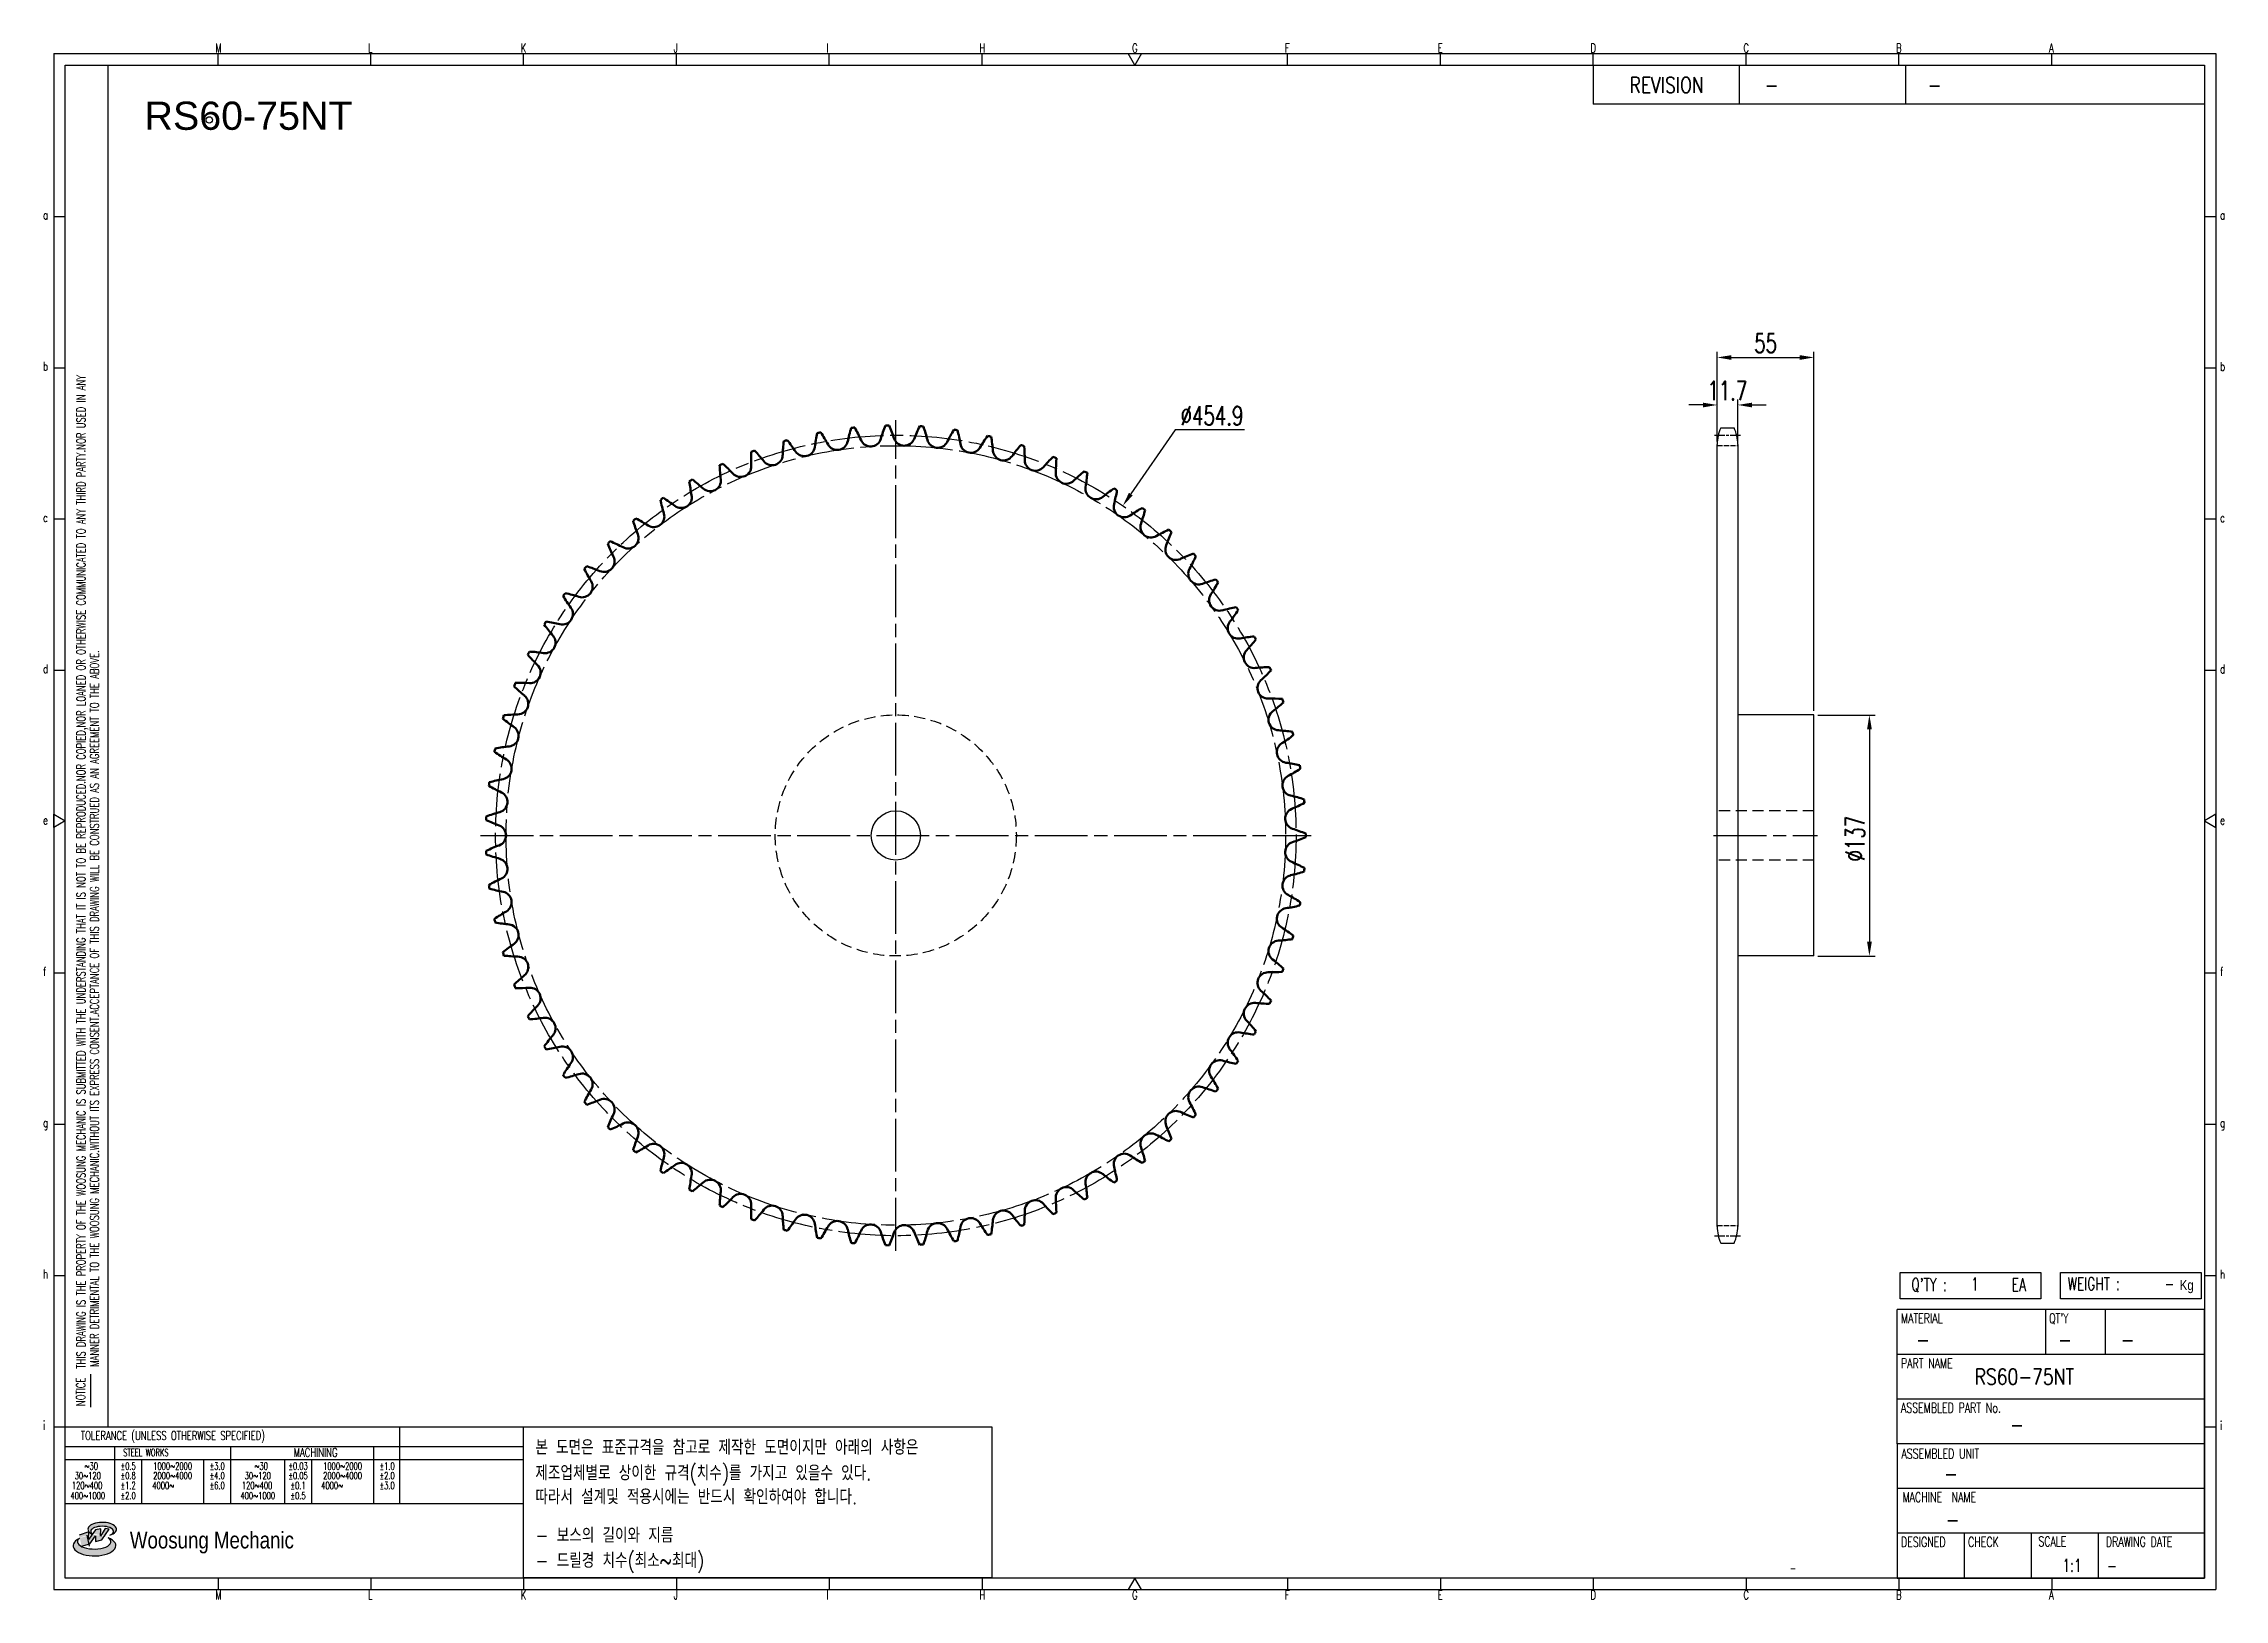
# Model space of a CAD drawing. Header units: millimetres. Extents: x 24037 to 25276, y 26 to 910.
import ezdxf
from ezdxf.enums import TextEntityAlignment as Align

# ---------------------------------------------------------------- set-up
doc = ezdxf.new("R2010")
doc.units = ezdxf.units.MM
for name, pattern in [('AM_ISO02W050', [7.5, 6, -1.5]), ('AM_ISO02W050x2', [3.75, 3, -0.75]), ('AM_ISO08W050', [18, 12, -1.5, 3, -1.5]), ('AM_ISO08W050x2', [9, 6, -0.75, 1.5, -0.75]), ('HIDDEN', [9.525, 6.35, -3.175])]:
    doc.linetypes.add(name, pattern=pattern)
for name, color, linetype, lineweight in [('AM_0N', 7, 'Continuous', 50), ('AM_3N', 6, 'AM_ISO02W050', 25), ('AM_7N', 4, 'AM_ISO08W050', 25)]:
    doc.layers.add(name, color=color, linetype=linetype, lineweight=lineweight)
for name, color, linetype in [('HL', 2, 'HIDDEN'), ('S-DIM', 7, 'Continuous'), ('TITLE', 7, 'Continuous'), ('도면레이아웃', 7, 'Continuous')]:
    doc.layers.add(name, color=color, linetype=linetype)
doc.styles.add('HAN', font='ROMANS.shx', dxfattribs={"width": 0.7, "bigfont": 'whgtxt.shx'})
doc.styles.add('HKD_ST2', font='romans.shx', dxfattribs={"width": 0.7, "height": 4, "bigfont": '@extfont2.shx'})
doc.styles.add('HSG', font='SIMPLEX.shx', dxfattribs={"width": 0.7, "bigfont": 'HSG.shx'})
doc.styles.add('ROMANS', font='romans.shx', dxfattribs={"width": 0.7, "bigfont": 'whgtxt.shx'})
doc.styles.add('SLDTEXTSTYLE4', font='arial.ttf', dxfattribs={"width": 0.8})
doc.styles.get("Standard").update_dxf_attribs({"font": 'arial.ttf'})
doc.dimstyles.new('APP23', dxfattribs={"dimscale": 4.5, "dimtxt": 2.4, "dimasz": 1.8, "dimexe": 0.7, "dimexo": 0.5, "dimgap": 0.6, "dimtad": 1, "dimtoh": 1, "dimdec": 1, "dimrnd": 0.01, "dimzin": 9, "dimdsep": 46, "dimtxsty": 'HSG', "dimcen": 0, "dimclrd": 1, "dimclre": 1, "dimclrt": 256, "dimazin": 2, "dimtp": 1, "dimtm": 1, "dimtfac": 0.5, "dimtdec": 1, "dimtix": 1, "dimtofl": 0, "dimtmove": 0, "dimatfit": 3, "dimfxl": 0, "dimtvp": 1, "dimtolj": 2, "dimlwd": -1, "dimlwe": -1, "dimarcsym": 0})

# ---------------------------------------------------------------- blocks, each defined once
blk = doc.blocks.new('SUYWSHJH')
at = {"layer": '도면레이아웃'}
h = blk.add_hatch(color=10, dxfattribs=at)
h.paths.add_polyline_path([(1.544, 35.177), (1.554, 34.966), (1.779, 35.034), (2.054, 35.422), (1.908, 35.446), (1.728, 35.167), (1.741, 35.439), (1.547, 35.405), (1.292, 35.041), (1.295, 35.33), (0.943, 35.208), (1.03, 34.8), (1.336, 34.885)])
edge = h.paths.add_edge_path()
edge.add_ellipse((1.795, 35.421), major_axis=(-0.53, 0), ratio=0.487785, start_angle=122.36065, end_angle=403.39574)
edge.add_line((1.411, 35.244), (1.419, 35.261))
edge.add_ellipse((1.798, 35.344), major_axis=(-0.423, 0), ratio=0.444396, start_angle=131.58977, end_angle=386.19408, ccw=False)
edge = h.paths.add_edge_path()
edge.add_ellipse((1.512, 34.815), major_axis=(-0.793, 0), ratio=0.480113, start_angle=314.67633, end_angle=590.85213)
edge.add_ellipse((1.501, 34.958), major_axis=(-0.62, 0), ratio=0.43311, start_angle=331.7024, end_angle=574.42495, ccw=False)
for p, q in [((0, 90.118), (80.15, 90.118)), ((0, 90.118), (0, 33.191)), ((6.089, 89.693), (6.089, 90.118)), ((11.753, 89.693), (11.753, 90.118)), ((17.418, 89.693), (17.418, 90.118)), ((23.082, 89.693), (23.082, 90.118)), ((28.746, 89.693), (28.746, 90.118)), ((34.411, 89.693), (34.411, 90.118)), ((45.739, 89.693), (45.739, 90.118)), ((51.404, 89.693), (51.404, 90.118)), ((57.068, 89.693), (57.068, 90.118)), ((62.732, 89.693), (62.732, 90.118)), ((68.397, 89.693), (68.397, 90.118)), ((74.061, 89.693), (74.061, 90.118)), ((80.15, 90.118), (80.15, 33.191)), ((0, 84.085), (0.425, 84.085)), ((79.725, 84.085), (80.15, 84.085)), ((0, 78.478), (0.425, 78.478)), ((79.725, 78.478), (80.15, 78.478)), ((0, 72.87), (0.425, 72.87)), ((79.725, 72.87), (80.15, 72.87)), ((0, 67.262), (0.425, 67.262)), ((79.725, 67.262), (80.15, 67.262)), ((0, 56.047), (0.425, 56.047)), ((79.725, 56.047), (80.15, 56.047)), ((0, 50.439), (0.425, 50.439)), ((79.725, 50.439), (80.15, 50.439)), ((0, 44.832), (0.425, 44.832)), ((79.725, 44.832), (80.15, 44.832)), ((1.377, 39.947), (1.377, 41.174)), ((0, 39.224), (0.425, 39.224)), ((79.725, 39.224), (80.15, 39.224)), ((0, 33.191), (80.15, 33.191)), ((6.089, 33.616), (6.089, 33.191)), ((11.753, 33.616), (11.753, 33.191)), ((17.418, 33.616), (17.418, 33.191)), ((23.082, 33.616), (23.082, 33.191)), ((28.746, 33.616), (28.746, 33.191)), ((34.411, 33.616), (34.411, 33.191)), ((45.739, 33.616), (45.739, 33.191)), ((51.404, 33.616), (51.404, 33.191)), ((57.068, 33.616), (57.068, 33.191)), ((62.732, 33.616), (62.732, 33.191)), ((68.397, 33.616), (68.397, 33.191)), ((74.061, 33.616), (74.061, 33.191))]:
    blk.add_line(p, q)
at = {"color": 2}
for p, q in [((2.017, 39.224), (2.017, 89.693)), ((0.425, 39.224), (17.418, 39.224)), ((12.816, 39.224), (12.816, 36.382)), ((17.418, 33.616), (17.418, 39.224)), ((0.425, 38.487), (17.418, 38.487)), ((0.425, 38.012), (17.418, 38.012)), ((2.257, 38.487), (2.257, 36.382)), ((3.257, 38.012), (3.257, 36.382)), ((5.557, 38.012), (5.557, 36.382)), ((6.557, 38.5), (6.557, 36.382)), ((8.557, 38.012), (8.557, 36.382)), ((9.557, 38.026), (9.557, 36.382)), ((11.857, 38.487), (11.857, 36.382)), ((0.425, 36.382), (17.418, 36.382))]:
    blk.add_line(p, q, dxfattribs=at)
at = {"color": 6, "ltscale": 0.5}
for p, q in [((57.068, 89.693), (57.068, 88.246)), ((62.47, 89.693), (62.47, 88.246)), ((68.635, 89.693), (68.635, 88.246)), ((79.725, 88.246), (57.068, 88.246)), ((68.336, 38.59), (68.336, 43.563)), ((79.725, 43.563), (68.336, 43.563)), ((73.827, 43.563), (73.827, 41.905)), ((76.037, 43.563), (76.037, 41.905)), ((79.725, 38.59), (79.725, 43.563)), ((79.725, 41.905), (68.336, 41.905)), ((79.725, 40.248), (68.336, 40.248)), ((68.336, 38.59), (68.336, 33.616)), ((79.725, 38.59), (68.336, 38.59)), ((79.725, 33.616), (79.725, 38.59)), ((79.725, 36.932), (68.336, 36.932)), ((79.725, 35.274), (68.336, 35.274)), ((70.822, 33.616), (70.822, 35.274)), ((73.309, 33.616), (73.309, 35.274)), ((75.796, 33.616), (75.796, 35.274)), ((68.336, 33.616), (79.725, 33.616))]:
    blk.add_line(p, q, dxfattribs=at)
for points in [[(40.075, 89.693), (39.83, 90.118), (40.32, 90.118)], [(0.425, 89.693), (79.725, 89.693), (79.725, 33.616), (0.425, 33.616)], [(0.425, 61.679), (0, 61.433), (0, 61.924)], [(79.725, 61.679), (80.15, 61.433), (80.15, 61.924)], [(40.075, 33.616), (39.83, 33.191), (40.32, 33.191)]]:
    blk.add_lwpolyline(points, close=True)
at = {"layer": 'TITLE', "color": 20}
for p, q in [((68.449, 43.961), (68.449, 44.936)), ((68.449, 44.936), (73.654, 44.936)), ((73.654, 44.936), (73.654, 43.961)), ((74.39, 43.961), (74.39, 44.936)), ((74.39, 44.936), (79.595, 44.936)), ((79.595, 44.936), (79.595, 43.961)), ((73.654, 43.961), (68.449, 43.961)), ((79.595, 43.961), (74.39, 43.961))]:
    blk.add_line(p, q, dxfattribs=at)
at = {"layer": '도면레이아웃'}
for p, q in [((1.295, 35.33), (0.943, 35.208)), ((1.03, 34.8), (1.336, 34.885)), ((1.224, 35.208), (1.311, 34.8)), ((1.224, 35.208), (1.224, 35.208)), ((1.547, 35.405), (1.292, 35.041)), ((1.292, 35.041), (1.295, 35.33)), ((1.336, 34.885), (1.544, 35.177)), ((1.419, 35.261), (1.411, 35.244)), ((1.544, 35.177), (1.554, 34.966)), ((1.741, 35.439), (1.547, 35.405)), ((1.554, 34.966), (1.779, 35.034)), ((1.908, 35.446), (1.728, 35.167)), ((1.728, 35.167), (1.741, 35.439)), ((1.779, 35.034), (2.054, 35.422)), ((2.054, 35.422), (1.908, 35.446))]:
    blk.add_line(p, q, dxfattribs=at)
for centre, major_axis, ratio, start_param, end_param in [((1.795, 35.421), (-0.53, 0), 0.487785, 2.135596, 7.040584), ((1.512, 34.815), (-0.793, 0), 0.480113, 5.492138, 10.312315), ((1.501, 34.958), (-0.62, 0), 0.43311, 5.789299, 10.025607), ((1.798, 35.344), (-0.423, 0), 0.444396, 2.296675, 6.740358)]:
    blk.add_ellipse(centre, major_axis=major_axis, ratio=ratio, start_param=start_param, end_param=end_param, dxfattribs=at)
at = {"color": 4, "style": 'HKD_ST2', "width": 0.7}
for s, p in [('M', (5.988, 90.164)), ('L', (11.652, 90.164)), ('K', (17.316, 90.164)), ('J', (22.981, 90.164)), ('I', (28.645, 90.164)), ('H', (34.309, 90.164)), ('G', (39.974, 90.164)), ('F', (45.638, 90.164)), ('E', (51.302, 90.164)), ('D', (56.967, 90.164)), ('C', (62.631, 90.164)), ('B', (68.295, 90.164)), ('A', (73.96, 90.164)), ('a', (-0.395, 83.976)), ('a', (80.305, 83.97)), ('b', (-0.395, 78.368)), ('b', (80.305, 78.362)), ('c', (-0.395, 72.76)), ('c', (80.305, 72.754)), ('d', (-0.395, 67.153)), ('d', (80.305, 67.147)), ('e', (-0.395, 61.545)), ('e', (80.305, 61.539)), ('f', (-0.395, 55.937)), ('f', (80.305, 55.931)), ('g', (-0.395, 50.33)), ('g', (80.305, 50.324)), ('h', (-0.395, 44.722)), ('h', (80.305, 44.716)), ('i', (-0.395, 39.114)), ('i', (80.305, 39.108)), ('M', (5.988, 32.824)), ('L', (11.652, 32.824)), ('K', (17.316, 32.824)), ('J', (22.981, 32.824)), ('I', (28.645, 32.824)), ('H', (34.309, 32.824)), ('G', (39.974, 32.824)), ('F', (45.638, 32.824)), ('E', (51.302, 32.824)), ('D', (56.967, 32.824)), ('C', (62.631, 32.824)), ('B', (68.295, 32.824)), ('A', (73.96, 32.824))]:
    blk.add_text(s, height=0.326, dxfattribs=at).set_placement(p)
for s, height, style, width, p in [('REVISION', 0.5806, 'HAN', 0.8, (58.415, 88.664)), ('-', 0.581, 'HAN', 0.8, (63.426, 88.664)), ('-', 0.581, 'HAN', 0.8, (69.468, 88.664)), ("Q'TY : ", 0.4746, 'HKD_ST2', 0.7, (68.857, 44.253)), ('1', 0.475, 'HKD_ST2', 0.7, (71.071, 44.275)), ('EA', 0.4746, 'HKD_ST2', 0.7, (72.578, 44.253)), ('WEIGHT : ', 0.4746, 'HKD_ST2', 0.7, (74.65, 44.286)), ('-', 0.581, 'HAN', 0.8, (69.029, 42.157)), ('-', 0.581, 'HAN', 0.8, (74.289, 42.157)), ('-', 0.581, 'HAN', 0.8, (76.623, 42.157)), ('-', 0.581, 'HAN', 0.8, (72.515, 39.013)), ('-', 0.581, 'HAN', 0.8, (70.067, 37.189)), ('-', 0.581, 'HAN', 0.8, (70.126, 35.48)), ('1:1', 0.4746, 'HKD_ST2', 0.7, (74.458, 33.848)), ('-', 0.475, 'HKD_ST2', 0.7, (76.112, 33.837))]:
    blk.add_text(s, height=height, dxfattribs=dict(style=style, width=width)).set_placement(p)
at = {"color": 6, "style": 'HKD_ST2', "width": 0.7}
for s, p in [(' THIS DRAWING IS THE PROPERTY OF THE WOOSUNG MECHANIC IS SUBMITTED WITH THE UNDERSTANDING THAT IT IS NOT TO BE REPRODUCED.NOR COPIED,NOR LOANED OR OTHERWISE COMMUNICATED TO ANY THIRD PARTY.NOR USED IN ANY', (1.173, 41.217)), ('MANNER DETRIMENTAL TO THE WOOSUNG MECHANIC.WITHOUT ITS EXPRESS CONSENT.ACCEPTANCE OF THIS DRAWING WILL BE CONSTRUED AS AN AGREEMENT TO THE ABOVE.', (1.672, 41.447))]:
    blk.add_text(s, height=0.326266, rotation=90, dxfattribs=at).set_placement(p)
at = {"style": 'HKD_ST2', "width": 0.7}
blk.add_text('-', height=0.475, dxfattribs=at).set_placement((78.613, 44.286), align=Align.RIGHT)
at = {"color": 4, "style": 'HKD_ST2', "width": 0.7}
for s, height, p in [('MATERIAL', 0.3651, (68.474, 43.425)), ("QT'Y", 0.3651, (73.965, 43.425)), ('PART NAME', 0.3651, (68.474, 41.756)), ('ASSEMBLED PART No.', 0.36511, (68.474, 40.109)), ('ASSEMBLED UNIT', 0.36511, (68.49, 38.408)), ('MACHINE  NAME', 0.36511, (68.532, 36.794)), ('DESIGNED', 0.3651, (68.474, 35.136)), ('CHECK', 0.3651, (70.961, 35.136)), ('SCALE', 0.3651, (73.566, 35.153)), ('DRAWING DATE', 0.36511, (76.071, 35.141))]:
    blk.add_text(s, height=height, dxfattribs=at).set_placement(p, align=Align.TOP_LEFT)
at = {"style": 'HKD_ST2', "width": 0.7}
blk.add_text('NOTICE', height=0.3263, rotation=90, dxfattribs=at).set_placement((1.163, 39.988))
for s, height, style, width, p in [('TOLERANCE (UNLESS OTHERWISE SPECIFIED)', 0.32627, 'HKD_ST2', 0.7, (4.417, 38.896)), ('-', 0.326, 'ROMANS', 0.65, (64.469, 33.975))]:
    blk.add_text(s, height=height, dxfattribs=dict(style=style, width=width)).set_placement(p, align=Align.MIDDLE_CENTER)
at = {"color": 4, "style": 'HKD_ST2', "width": 0.7}
for s, height, p in [('STEEL WORKS', 0.26101, (3.416, 38.268)), ('MACHINING', 0.3263, (9.707, 38.27)), ('%%P0.5', 0.261, (2.757, 37.762)), ('%%P0.8', 0.261, (2.757, 37.411)), ('%%P3.0', 0.261, (6.057, 37.762)), ('%%P4.0', 0.261, (6.057, 37.411)), ('%%P0.03', 0.261, (9.057, 37.762)), ('%%P0.05', 0.261, (9.057, 37.411)), ('%%P1.0', 0.261, (12.357, 37.762)), ('%%P2.0', 0.261, (12.357, 37.411)), ('%%P1.2', 0.261, (2.757, 37.045)), ('%%P2.0', 0.261, (2.757, 36.67)), ('%%P6.0', 0.261, (6.057, 37.045)), ('%%P0.1', 0.261, (9.057, 37.045)), ('%%P0.5', 0.261, (9.057, 36.67)), ('%%P3.0', 0.261, (12.357, 37.045))]:
    blk.add_text(s, height=height, dxfattribs=at).set_placement(p, align=Align.MIDDLE)
for s, height, p in [('30%%126120', 0.261, (1.263, 37.411)), ('%%12630', 0.261, (1.389, 37.762)), ('2000%%1264000', 0.26101, (4.407, 37.411)), ('1000%%1262000', 0.26101, (4.407, 37.762)), ('30%%126120', 0.261, (7.563, 37.411)), ('%%12630', 0.261, (7.689, 37.762)), ('2000%%1264000', 0.26101, (10.707, 37.411)), ('1000%%1262000', 0.26101, (10.707, 37.762)), ('400%%1261000', 0.26101, (1.263, 36.67)), ('120%%126400', 0.26101, (1.237, 37.045)), ('4000%%126', 0.261, (4.061, 37.045)), ('400%%1261000', 0.26101, (7.563, 36.67)), ('120%%126400', 0.26101, (7.537, 37.045)), ('4000%%126', 0.261, (10.321, 37.045))]:
    blk.add_text(s, height=height, dxfattribs=at).set_placement(p, align=Align.MIDDLE_CENTER)
at = {"color": 1, "style": 'SLDTEXTSTYLE4', "width": 0.8}
blk.add_text('Woosung Mechanic', height=0.61957, dxfattribs=at).set_placement((2.822, 34.711))
at = {"layer": 'TITLE', "width": 0.8}
blk.add_text('Kg', height=0.3789, dxfattribs=at).set_placement((78.807, 44.286))
blk = doc.blocks.new('*D2')
at = {"layer": 'Defpoints', "color": 0, "transparency": 16777216}
for p in [(24999.9, 704.8), (24988.2, 681.7), (24999.9, 681.7)]:
    blk.add_point(p, dxfattribs=at)
at = {"layer": 'S-DIM', "color": 1, "transparency": 16777216}
for p, q in [((24988.2, 684), (24988.2, 707.9)), ((24999.9, 684), (24999.9, 707.9)), ((24980.1, 704.8), (24972, 704.8)), ((25008, 704.8), (25016.1, 704.8))]:
    blk.add_line(p, q, dxfattribs=at)
for points in [[(24980.1, 706.1), (24980.1, 703.4), (24988.2, 704.8)], [(25008, 706.1), (25008, 703.4), (24999.9, 704.8)]]:
    blk.add_solid(points, dxfattribs=at)
at = {"layer": 'S-DIM', "transparency": 16777216, "insert": (24994, 712.9), "char_height": 10.8, "attachment_point": 5, "style": 'HSG'}
blk.add_mtext('\\A2;11.7', dxfattribs=at)
blk = doc.blocks.new('*D3')
at = {"layer": 'Defpoints', "color": 0, "transparency": 16777216}
for p in [(25043.2, 731.8), (24988.2, 681.7), (25043.2, 528.6)]:
    blk.add_point(p, dxfattribs=at)
at = {"layer": 'S-DIM', "color": 1, "transparency": 16777216}
for p, q in [((24988.2, 684), (24988.2, 734.9)), ((24996.3, 731.8), (25035.1, 731.8)), ((25043.2, 530.9), (25043.2, 734.9))]:
    blk.add_line(p, q, dxfattribs=at)
for points in [[(24996.3, 733.1), (24996.3, 730.4), (24988.2, 731.8)], [(25035.1, 733.1), (25035.1, 730.4), (25043.2, 731.8)]]:
    blk.add_solid(points, dxfattribs=at)
at = {"layer": 'S-DIM', "transparency": 16777216, "insert": (25015.7, 739.9), "char_height": 10.8, "attachment_point": 5, "style": 'HSG'}
blk.add_mtext('\\A2;55', dxfattribs=at)
blk = doc.blocks.new('*D4')
at = {"layer": 'Defpoints', "color": 0, "transparency": 16777216}
for p in [(25043.2, 528.6), (25043.2, 391.6), (25074.7, 391.6)]:
    blk.add_point(p, dxfattribs=at)
at = {"layer": 'S-DIM', "color": 1, "transparency": 16777216}
for p, q in [((25045.4, 528.6), (25077.9, 528.6)), ((25074.7, 520.5), (25074.7, 399.7)), ((25045.4, 391.6), (25077.9, 391.6))]:
    blk.add_line(p, q, dxfattribs=at)
for points in [[(25073.4, 520.5), (25076.1, 520.5), (25074.7, 528.6)], [(25073.4, 399.7), (25076.1, 399.7), (25074.7, 391.6)]]:
    blk.add_solid(points, dxfattribs=at)
at = {"layer": 'S-DIM', "transparency": 16777216, "insert": (25066.6, 458.3), "char_height": 10.8, "attachment_point": 5, "rotation": 90, "style": 'HSG'}
blk.add_mtext('\\A2;%%c137', dxfattribs=at)
blk = doc.blocks.new('*D5')
at = {"layer": 'Defpoints', "color": 0, "transparency": 16777216}
for p in [(24650.4, 647.5), (24392.4, 272.8)]:
    blk.add_point(p, dxfattribs=at)
at = {"layer": 'S-DIM', "color": 1, "transparency": 16777216}
for p, q in [((24680.1, 690.6), (24655, 654.2)), ((24719.5, 690.6), (24680.1, 690.6))]:
    blk.add_line(p, q, dxfattribs=at)
blk.add_solid([(24653.9, 654.9), (24656.1, 653.4), (24650.4, 647.5)], dxfattribs=at)
at = {"layer": 'S-DIM', "transparency": 16777216, "insert": (24701.1, 698.7), "char_height": 10.8, "attachment_point": 5, "style": 'HSG'}
blk.add_mtext('\\A2;∅454.9', dxfattribs=at)

msp = doc.modelspace()

# ---------------------------------------------------------------- linework, layer by layer
for p, q in [((24988.19, 237.92), (24988.19, 682.37)), ((24990.27, 691.87), (24997.81, 691.87)), ((24999.89, 682.37), (24999.89, 237.92)), ((25043.19, 528.65), (24999.89, 528.65)), ((25043.19, 391.65), (25043.19, 528.65)), ((25043.19, 391.65), (24999.89, 391.65)), ((24990.27, 228.42), (24997.81, 228.42))]:
    msp.add_line(p, q)
at = {"color": 4}
msp.add_lwpolyline([(24309.89, 124.14), (24576.05, 124.14), (24576.05, 38.17), (24309.89, 38.17)], close=True, dxfattribs=at)
for centre, radius in [((24131.24, 866.74), 1.85), ((24521.41, 460.15), 14)]:
    msp.add_circle(centre, radius)
for centre, start, end in [((25010.89, 682.37), 155.25994, 180), ((24977.19, 682.37), 0, 24.74006), ((25010.89, 237.92), 180, 204.74006), ((24977.19, 237.92), 335.25994, 0)]:
    msp.add_arc(centre, 22.7, start, end)
at = {"layer": 'AM_0N'}
for centre, radius, start, end in [((24567.05, 671.27), 110.05, 173.21827, 177.4), ((24521.41, 460.15), 232.97, 105.34691, 105.85309), ((24373.01, 617.09), 110.05, 33.8, 37.98173), ((24584.55, 666.71), 110.05, 168.41827, 172.6), ((24521.41, 460.15), 232.97, 100.54691, 101.05309), ((24386.66, 628.96), 110.05, 29, 33.18173), ((24488.17, 685.23), 6.01, 209, 347.8), ((24601.62, 660.7), 110.05, 163.61827, 167.8), ((24521.41, 460.15), 232.97, 95.74691, 96.25309), ((24401.26, 639.64), 110.05, 24.2, 28.38173), ((24507.12, 687.22), 6.01, 204.2, 343), ((24618.12, 653.28), 110.05, 158.81827, 163), ((24521.41, 460.15), 232.97, 90.94691, 91.45309), ((24416.7, 649.07), 110.05, 19.4, 23.58173), ((24526.18, 687.62), 6.01, 199.4, 338.2), ((24633.94, 644.52), 110.05, 154.01827, 158.2), ((24521.41, 460.15), 232.97, 86.14691, 86.65309), ((24432.88, 657.16), 110.05, 14.6, 18.78173), ((24545.19, 686.42), 6.01, 194.6, 333.4), ((24648.97, 634.45), 110.05, 149.21827, 153.4), ((24521.41, 460.15), 232.97, 81.34691, 81.85309), ((24449.67, 663.88), 110.05, 9.8, 13.98173), ((24564.04, 683.64), 6.01, 189.8, 328.6), ((24663.11, 623.17), 110.05, 144.41827, 148.6), ((24521.41, 460.15), 232.97, 76.54691, 77.05309), ((24466.97, 669.17), 110.05, 5, 9.18173), ((24676.25, 610.74), 110.05, 139.61827, 143.8), ((24521.41, 460.15), 232.97, 71.74691, 72.25309), ((24521.41, 460.15), 232.97, 114.94691, 115.45309), ((24531.2, 675.92), 110.05, 182.81827, 187), ((24348.92, 590.14), 110.05, 43.4, 47.58173), ((24433.24, 669.89), 6.01, 223.4, 2.2), ((24549.22, 674.34), 110.05, 178.01827, 182.2), ((24521.41, 460.15), 232.97, 110.14691, 110.65309), ((24360.4, 604.12), 110.05, 38.6, 42.78173), ((24451.1, 676.53), 6.01, 218.6, 357.4), ((24469.46, 681.66), 6.01, 213.8, 352.6), ((24582.6, 679.29), 6.01, 185, 323.8), ((24484.66, 672.99), 110.05, 0.2, 4.38173), ((24600.72, 673.4), 6.01, 180.2, 319), ((24688.31, 597.25), 110.05, 134.81827, 139), ((24521.41, 460.15), 232.97, 66.94691, 67.45309), ((24502.59, 675.32), 110.05, 355.4, 359.58173), ((24521.41, 460.15), 232.97, 119.74691, 120.25309), ((24513.11, 675.98), 110.05, 187.61827, 191.8), ((24338.64, 575.25), 110.05, 48.2, 52.38173), ((24416, 661.78), 6.01, 228.2, 7), ((24618.28, 666.01), 6.01, 175.4, 314.2), ((24699.2, 582.81), 110.05, 130.01827, 134.2), ((24521.41, 460.15), 232.97, 62.14691, 62.65309), ((24635.17, 657.19), 6.01, 170.6, 309.4), ((24520.67, 676.14), 110.05, 350.6, 354.78173), ((24708.84, 567.5), 110.05, 125.21827, 129.4), ((24521.41, 460.15), 232.97, 57.34691, 57.85309), ((24521.41, 460.15), 232.97, 124.54691, 125.05309), ((24495.08, 674.53), 110.05, 192.41827, 196.6), ((24329.65, 559.56), 110.05, 53, 57.18173), ((24399.5, 652.25), 6.01, 233, 11.8), ((24651.26, 646.98), 6.01, 165.8, 304.6), ((24538.74, 675.45), 110.05, 345.8, 349.98173), ((24717.16, 551.44), 110.05, 120.41827, 124.6), ((24556.7, 673.24), 110.05, 341, 345.18173), ((24521.41, 460.15), 232.97, 52.54691, 53.05309), ((24521.41, 460.15), 232.97, 129.34691, 129.85309), ((24477.23, 671.58), 110.05, 197.21827, 201.4), ((24322.01, 543.16), 110.05, 57.8, 61.98173), ((24383.85, 641.37), 6.01, 237.8, 16.6), ((24666.44, 635.45), 6.01, 161, 299.8), ((24724.12, 534.74), 110.05, 115.61827, 119.8), ((24574.4, 669.54), 110.05, 336.2, 340.38173), ((24521.41, 460.15), 232.97, 47.74691, 48.25309), ((24521.41, 460.15), 232.97, 134.14691, 134.65309), ((24459.7, 667.14), 110.05, 202.01827, 206.2), ((24315.76, 526.19), 110.05, 62.6, 66.78173), ((24369.17, 629.23), 6.01, 242.6, 21.4), ((24680.6, 622.7), 6.01, 156.2, 295), ((24729.65, 517.52), 110.05, 110.81827, 115), ((24521.41, 460.15), 232.97, 42.94691, 43.45309), ((24521.41, 460.15), 232.97, 138.94691, 139.45309), ((24442.59, 661.25), 110.05, 206.81827, 211), ((24310.95, 508.75), 110.05, 67.4, 71.58173), ((24355.56, 615.9), 6.01, 247.4, 26.2), ((24693.64, 608.81), 6.01, 151.4, 290.2), ((24591.74, 664.37), 110.05, 331.4, 335.58173), ((24521.41, 460.15), 232.97, 143.74691, 144.25309), ((24426.04, 653.95), 110.05, 211.61827, 215.8), ((24307.63, 490.96), 110.05, 72.2, 76.38173), ((24343.11, 601.47), 6.01, 252.2, 31), ((24733.72, 499.89), 110.05, 106.01827, 110.2), ((24705.48, 593.88), 6.01, 146.6, 285.4), ((24608.58, 657.77), 110.05, 326.6, 330.78173), ((24521.41, 460.15), 232.97, 38.14691, 38.65309), ((24331.91, 586.06), 6.01, 257, 35.8), ((24736.3, 481.98), 110.05, 101.21827, 105.4), ((24624.81, 649.78), 110.05, 321.8, 325.98173), ((24521.41, 460.15), 232.97, 33.34691, 33.85309), ((24322.03, 569.76), 6.01, 261.8, 40.6), ((24521.41, 460.15), 232.97, 148.54691, 149.05309), ((24410.16, 645.29), 110.05, 216.41827, 220.6), ((24305.8, 472.97), 110.05, 77, 81.18173), ((24716.02, 578.01), 6.01, 141.8, 280.6), ((24737.37, 463.93), 110.05, 96.41827, 100.6), ((24640.32, 640.47), 110.05, 317, 321.18173), ((24521.41, 460.15), 232.97, 28.54691, 29.05309), ((24521.41, 460.15), 232.97, 153.34691, 153.85309), ((24395.06, 635.33), 110.05, 221.21827, 225.4), ((24305.48, 454.88), 110.05, 81.8, 85.98173), ((24725.2, 561.31), 6.01, 137, 275.8), ((24521.41, 460.15), 232.97, 158.14691, 158.65309), ((24306.68, 436.83), 110.05, 86.6, 90.78173), ((24313.56, 552.69), 6.01, 266.6, 45.4), ((24736.93, 445.84), 110.05, 91.61827, 95.8), ((24732.95, 543.9), 6.01, 132.2, 271), ((24654.99, 629.88), 110.05, 312.2, 316.38173), ((24521.41, 460.15), 232.97, 23.74691, 24.25309), ((24380.84, 624.14), 110.05, 226.01827, 230.2), ((24306.55, 534.97), 6.01, 271.4, 50.2), ((24734.98, 427.86), 110.05, 86.81827, 91), ((24668.73, 618.11), 110.05, 307.4, 311.58173), ((24521.41, 460.15), 232.97, 18.94691, 19.45309), ((24521.41, 460.15), 232.97, 162.94691, 163.45309), ((24367.61, 611.8), 110.05, 230.81827, 235), ((24309.38, 418.94), 110.05, 91.4, 95.58173), ((24301.04, 516.73), 6.01, 276.2, 55), ((24739.22, 525.91), 6.01, 127.4, 266.2), ((24521.41, 460.15), 232.97, 167.74691, 168.25309), ((24313.57, 401.35), 110.05, 96.2, 100.38173), ((24743.96, 507.45), 6.01, 122.6, 261.4), ((24731.53, 410.1), 110.05, 82.01827, 86.2), ((24681.43, 605.23), 110.05, 302.6, 306.78173), ((24521.41, 460.15), 232.97, 14.14691, 14.65309), ((24355.46, 598.4), 110.05, 235.61827, 239.8), ((24297.08, 498.09), 6.01, 281, 59.8), ((24726.6, 392.69), 110.05, 77.21827, 81.4), ((24693.01, 591.33), 110.05, 297.8, 301.98173), ((24521.41, 460.15), 232.97, 9.34691, 9.85309), ((24521.41, 460.15), 232.97, 172.54691, 173.05309), ((24344.47, 584.03), 110.05, 240.41827, 244.6), ((24319.22, 384.16), 110.05, 101, 105.18173), ((24294.69, 479.19), 6.01, 285.8, 64.6), ((24747.14, 488.66), 6.01, 117.8, 256.6), ((24326.29, 367.51), 110.05, 105.8, 109.98173), ((24748.73, 469.68), 6.01, 113, 251.8), ((24720.24, 375.76), 110.05, 72.41827, 76.6), ((24703.38, 576.51), 110.05, 293, 297.18173), ((24521.41, 460.15), 232.97, 4.54691, 5.05309), ((24521.41, 460.15), 232.97, 177.34691, 177.85309), ((24334.73, 568.79), 110.05, 245.21827, 249.4), ((24293.89, 460.15), 6.01, 290.6, 69.4), ((24712.48, 359.42), 110.05, 67.61827, 71.8), ((24712.48, 560.88), 110.05, 288.2, 292.38173), ((24521.41, 460.15), 232.97, 359.74691, 0.25309), ((24334.73, 351.51), 110.05, 110.6, 114.78173), ((24521.41, 460.15), 232.97, 182.14691, 182.65309), ((24326.29, 552.79), 110.05, 250.01827, 254.2), ((24294.69, 441.11), 6.01, 295.4, 74.2), ((24748.73, 450.62), 6.01, 108.2, 247), ((24344.47, 336.27), 110.05, 115.4, 119.58173), ((24747.14, 431.63), 6.01, 103.4, 242.2), ((24720.24, 544.54), 110.05, 283.4, 287.58173), ((24703.38, 343.78), 110.05, 62.81827, 67), ((24521.41, 460.15), 232.97, 354.94691, 355.45309), ((24521.41, 460.15), 232.97, 186.94691, 187.45309), ((24319.22, 536.14), 110.05, 254.81827, 259), ((24297.08, 422.21), 6.01, 300.2, 79), ((24693.01, 328.97), 110.05, 58.01827, 62.2), ((24521.41, 460.15), 232.97, 350.14691, 350.65309), ((24355.46, 321.9), 110.05, 120.2, 124.38173), ((24521.41, 460.15), 232.97, 191.74691, 192.25309), ((24313.57, 518.95), 110.05, 259.61827, 263.8), ((24301.04, 403.57), 6.01, 305, 83.8), ((24743.96, 412.84), 6.01, 98.6, 237.4), ((24726.6, 527.6), 110.05, 278.6, 282.78173), ((24367.61, 308.49), 110.05, 125, 129.18173), ((24739.22, 394.39), 6.01, 93.8, 232.6), ((24731.53, 510.2), 110.05, 273.8, 277.98173), ((24681.43, 315.07), 110.05, 53.21827, 57.4), ((24521.41, 460.15), 232.97, 345.34691, 345.85309), ((24521.41, 460.15), 232.97, 196.54691, 197.05309), ((24309.38, 501.35), 110.05, 264.41827, 268.6), ((24306.55, 385.33), 6.01, 309.8, 88.6), ((24668.73, 302.19), 110.05, 48.41827, 52.6), ((24521.41, 460.15), 232.97, 340.54691, 341.05309), ((24380.84, 296.16), 110.05, 129.8, 133.98173), ((24521.41, 460.15), 232.97, 201.34691, 201.85309), ((24306.68, 483.47), 110.05, 269.21827, 273.4), ((24313.56, 367.61), 6.01, 314.6, 93.4), ((24732.95, 376.39), 6.01, 89, 227.8), ((24654.99, 290.41), 110.05, 43.61827, 47.8), ((24734.98, 492.44), 110.05, 269, 273.18173), ((24395.06, 284.97), 110.05, 134.6, 138.78173), ((24725.2, 358.99), 6.01, 84.2, 223), ((24736.93, 474.45), 110.05, 264.2, 268.38173), ((24521.41, 460.15), 232.97, 335.74691, 336.25309), ((24521.41, 460.15), 232.97, 206.14691, 206.65309), ((24305.48, 465.42), 110.05, 274.01827, 278.2), ((24322.03, 350.54), 6.01, 319.4, 98.2), ((24716.02, 342.29), 6.01, 79.4, 218.2), ((24737.37, 456.37), 110.05, 259.4, 263.58173), ((24640.32, 279.83), 110.05, 38.81827, 43), ((24521.41, 460.15), 232.97, 330.94691, 331.45309), ((24410.16, 275.01), 110.05, 139.4, 143.58173), ((24521.41, 460.15), 232.97, 210.94691, 211.45309), ((24305.8, 447.33), 110.05, 278.81827, 283), ((24331.91, 334.24), 6.01, 324.2, 103), ((24624.81, 270.51), 110.05, 34.01827, 38.2), ((24426.04, 266.35), 110.05, 144.2, 148.38173), ((24521.41, 460.15), 232.97, 215.74691, 216.25309), ((24307.63, 429.33), 110.05, 283.61827, 287.8), ((24343.11, 318.83), 6.01, 329, 107.8), ((24705.48, 326.42), 6.01, 74.6, 213.4), ((24608.58, 262.53), 110.05, 29.21827, 33.4), ((24736.3, 438.31), 110.05, 254.6, 258.78173), ((24521.41, 460.15), 232.97, 326.14691, 326.65309), ((24442.59, 259.05), 110.05, 149, 153.18173), ((24310.95, 411.55), 110.05, 288.41827, 292.6), ((24355.56, 304.4), 6.01, 333.8, 112.6), ((24693.64, 311.48), 6.01, 69.8, 208.6), ((24733.72, 420.41), 110.05, 249.8, 253.98173), ((24521.41, 460.15), 232.97, 321.34691, 321.85309), ((24521.41, 460.15), 232.97, 220.54691, 221.05309), ((24459.7, 253.16), 110.05, 153.8, 157.98173), ((24680.6, 297.59), 6.01, 65, 203.8), ((24729.65, 402.78), 110.05, 245, 249.18173), ((24591.74, 255.92), 110.05, 24.41827, 28.6), ((24521.41, 460.15), 232.97, 316.54691, 317.05309), ((24521.41, 460.15), 232.97, 225.34691, 225.85309), ((24315.76, 394.11), 110.05, 293.21827, 297.4), ((24369.17, 291.07), 6.01, 338.6, 117.4), ((24477.23, 248.72), 110.05, 158.6, 162.78173), ((24666.44, 284.84), 6.01, 60.2, 199), ((24724.12, 385.56), 110.05, 240.2, 244.38173), ((24574.4, 250.76), 110.05, 19.61827, 23.8), ((24521.41, 460.15), 232.97, 311.74691, 312.25309), ((24521.41, 460.15), 232.97, 230.14691, 230.65309), ((24322.01, 377.13), 110.05, 298.01827, 302.2), ((24383.85, 278.92), 6.01, 343.4, 122.2), ((24495.08, 245.77), 110.05, 163.4, 167.58173), ((24329.65, 360.74), 110.05, 302.81827, 307), ((24399.5, 268.05), 6.01, 348.2, 127), ((24651.26, 273.32), 6.01, 55.4, 194.2), ((24717.16, 368.86), 110.05, 235.4, 239.58173), ((24556.7, 247.06), 110.05, 14.81827, 19), ((24521.41, 460.15), 232.97, 306.94691, 307.45309), ((24521.41, 460.15), 232.97, 234.94691, 235.45309), ((24513.11, 244.31), 110.05, 168.2, 172.38173), ((24338.64, 345.04), 110.05, 307.61827, 311.8), ((24416, 258.52), 6.01, 353, 131.8), ((24618.28, 254.28), 6.01, 45.8, 184.6), ((24635.17, 263.11), 6.01, 50.6, 189.4), ((24520.67, 244.16), 110.05, 5.21827, 9.4), ((24708.84, 352.8), 110.05, 230.6, 234.78173), ((24521.41, 460.15), 232.97, 302.14691, 302.65309), ((24538.74, 244.85), 110.05, 10.01827, 14.2), ((24521.41, 460.15), 232.97, 239.74691, 240.25309), ((24531.2, 244.38), 110.05, 173, 177.18173), ((24521.41, 460.15), 232.97, 244.54691, 245.05309), ((24348.92, 330.15), 110.05, 312.41827, 316.6), ((24433.24, 250.41), 6.01, 357.8, 136.6), ((24549.22, 245.95), 110.05, 177.8, 181.98173), ((24451.1, 243.77), 6.01, 2.6, 141.4), ((24600.72, 246.9), 6.01, 41, 179.8), ((24688.31, 323.04), 110.05, 221, 225.18173), ((24502.59, 244.98), 110.05, 0.41827, 4.6), ((24699.2, 337.49), 110.05, 225.8, 229.98173), ((24521.41, 460.15), 232.97, 297.34691, 297.85309), ((24521.41, 460.15), 232.97, 249.34691, 249.85309), ((24360.4, 316.17), 110.05, 317.21827, 321.4), ((24567.05, 249.03), 110.05, 182.6, 186.78173), ((24521.41, 460.15), 232.97, 254.14691, 254.65309), ((24373.01, 303.21), 110.05, 322.01827, 326.2), ((24469.46, 238.64), 6.01, 7.4, 146.2), ((24584.55, 253.59), 110.05, 187.4, 191.58173), ((24386.66, 291.34), 110.05, 326.81827, 331), ((24488.17, 235.07), 6.01, 12.2, 151), ((24601.62, 259.6), 110.05, 192.2, 196.38173), ((24401.26, 280.66), 110.05, 331.61827, 335.8), ((24507.12, 233.08), 6.01, 17, 155.8), ((24526.18, 232.68), 6.01, 21.8, 160.6), ((24545.19, 233.88), 6.01, 26.6, 165.4), ((24648.97, 285.84), 110.05, 206.6, 210.78173), ((24449.67, 256.41), 110.05, 346.01827, 350.2), ((24564.04, 236.66), 6.01, 31.4, 170.2), ((24663.11, 297.13), 110.05, 211.4, 215.58173), ((24466.97, 251.13), 110.05, 350.81827, 355), ((24582.6, 241.01), 6.01, 36.2, 175), ((24676.25, 309.56), 110.05, 216.2, 220.38173), ((24521.41, 460.15), 232.97, 287.74691, 288.25309), ((24484.66, 247.3), 110.05, 355.61827, 359.8), ((24521.41, 460.15), 232.97, 292.54691, 293.05309), ((24521.41, 460.15), 232.97, 258.94691, 259.45309), ((24521.41, 460.15), 232.97, 263.74691, 264.25309), ((24618.12, 267.01), 110.05, 197, 201.18173), ((24521.41, 460.15), 232.97, 268.54691, 269.05309), ((24416.7, 271.23), 110.05, 336.41827, 340.6), ((24633.94, 275.78), 110.05, 201.8, 205.98173), ((24521.41, 460.15), 232.97, 273.34691, 273.85309), ((24432.88, 263.13), 110.05, 341.21827, 345.4), ((24521.41, 460.15), 232.97, 278.14691, 278.65309), ((24521.41, 460.15), 232.97, 282.94691, 283.45309)]:
    msp.add_arc(centre, radius, start, end, dxfattribs=at)
at = {"layer": 'AM_3N', "linetype": 'AM_ISO02W050x2'}
for p, q in [((24988.19, 681.71), (24999.89, 681.71)), ((24988.19, 238.58), (24999.89, 238.58))]:
    msp.add_line(p, q, dxfattribs=at)
at = {"layer": 'AM_7N', "linetype": 'AM_ISO08W050x2', "ltscale": 5}
for p, q in [((24521.41, 224.17), (24521.41, 696.12)), ((24285.44, 460.15), (24757.39, 460.15)), ((24986.19, 460.15), (25045.19, 460.15))]:
    msp.add_line(p, q, dxfattribs=at)
at = {"layer": 'AM_7N', "linetype": 'AM_ISO08W050x2'}
for p, q in [((24986.63, 687.67), (25001.45, 687.67)), ((24986.63, 232.63), (25001.45, 232.63))]:
    msp.add_line(p, q, dxfattribs=at)
at = {"layer": 'AM_7N', "linetype": 'AM_ISO08W050x2', "ltscale": 5}
for radius in [227.46, 221.5]:
    msp.add_circle((24521.41, 460.15), radius, dxfattribs=at)
at = {"layer": 'HL'}
for p, q in [((25043.19, 474.15), (24988.19, 474.15)), ((25043.19, 446.15), (24988.19, 446.15))]:
    msp.add_line(p, q, dxfattribs=at)
msp.add_circle((24521.41, 460.15), 68.5, dxfattribs=at)

# ---------------------------------------------------------------- block references
at = {"xscale": 15.33158536894296, "yscale": 15.33158536894296, "zscale": 15.33158536894296}
msp.add_blockref('SUYWSHJH', (24042.85, -477.22), dxfattribs=at)

# ---------------------------------------------------------------- texts
at = {"color": 2}
msp.add_text('RS60-75NT', height=16.019, dxfattribs=at).set_placement((24094.47, 861.15))
at = {"style": 'HAN', "width": 0.8}
msp.add_text('RS60-75NT', height=8.902, dxfattribs=at).set_placement((25134.57, 148.09))
at = {"color": 4, "style": 'HAN', "width": 0.8}
for s, p in [('본 도면은 표준규격을 참고로 제작한 도면이지만 아래의 사항은', (24316.56, 108.23)), ('제조업체별로 상이한 규격(치수)를 가지고 있을수 있다.', (24316.56, 93.63)), ('따라서 설계및 적용시에는 반드시 확인하여야 합니다.', (24316.56, 80.08)), ('- 보스의 길이와 지름', (24316.56, 58.24)), ('- 드릴경 치수(최소~최대)', (24316.56, 43.89))]:
    msp.add_text(s, height=8.4226, dxfattribs=at).set_placement(p)

# ---------------------------------------------------------------- dimensions: what is measured, and where the dimension line sits
at = {"layer": 'S-DIM'}
dim = msp.add_linear_dim(base=(25043.19, 731.8), p1=(24988.19, 681.71), p2=(25043.19, 528.65), dimstyle='APP23', dxfattribs=at)
dim.commit()
dim.dimension.update_dxf_attribs({"geometry": '*D3', "text_midpoint": (25015.69, 739.9)})
dim = msp.add_linear_dim(base=(24999.89, 704.8), p1=(24988.19, 681.71), p2=(24999.89, 681.71), dimstyle='APP23', dxfattribs=at)
dim.commit()
dim.dimension.update_dxf_attribs({"geometry": '*D2', "text_midpoint": (24994.04, 704.8), "dimtype": 128})
dim = msp.add_diameter_dim_2p(p1=(24392.42, 272.8), p2=(24650.4, 647.5), dimstyle='APP23', dxfattribs=at)
dim.commit()
dim.dimension.update_dxf_attribs({"geometry": '*D5', "text_midpoint": (24701.14, 690.61), "dimtype": 131})
dim = msp.add_linear_dim(base=(25074.75, 391.65), p1=(25043.19, 528.65), p2=(25043.19, 391.65), angle=90, text='%%c<>', dimstyle='APP23', dxfattribs=at)
dim.commit()
dim.dimension.update_dxf_attribs({"geometry": '*D4', "text_midpoint": (25074.75, 458.34), "dimtype": 128})

doc.saveas('drawing.dxf')
